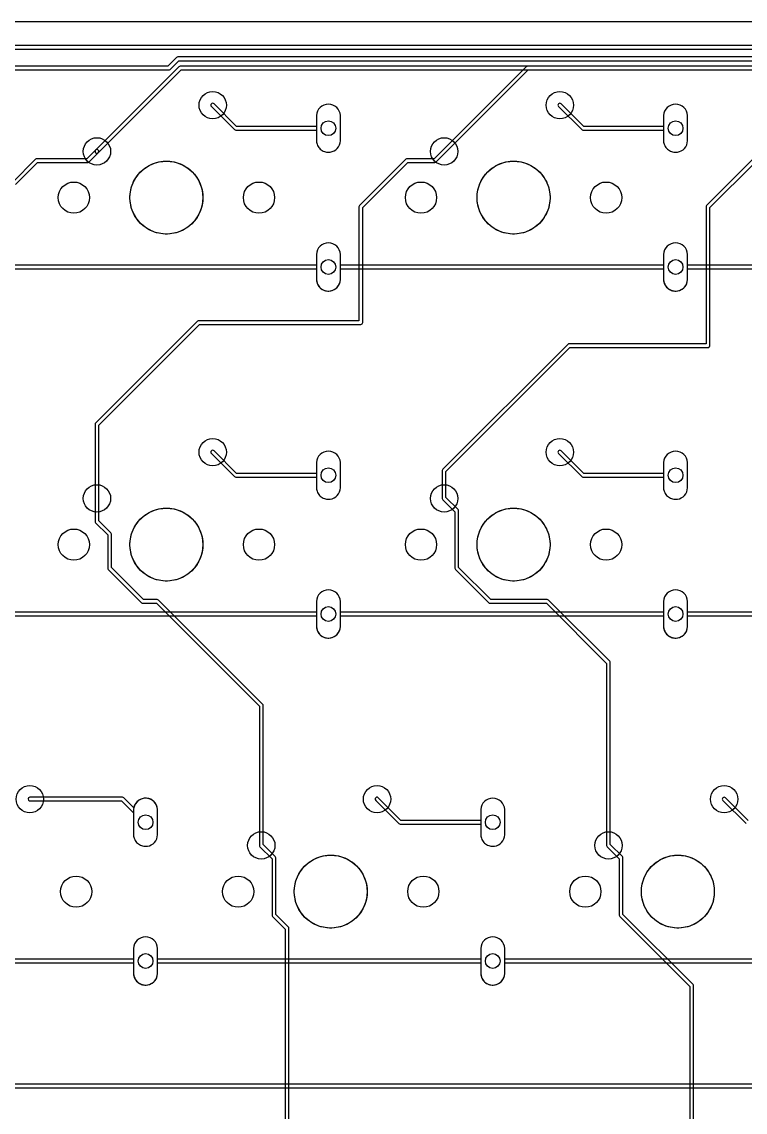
# Model space of a CAD drawing. Header units: millimetres. Extents: x 0 to 364, y 2 to 117.
# Drawn here: x 133.8 to 173.5, y 57 to 116.8 of the extents above; entities that cross this region are included whole.
import ezdxf

# ---------------------------------------------------------------- set-up
doc = ezdxf.new("R2010")
doc.units = ezdxf.units.MM

msp = doc.modelspace()

# ---------------------------------------------------------------- linework, layer by layer
at = {"layer": '16_copper'}
for points in [[(198.586, 114.402), (161.544, 114.402, 0.198912), (161.472, 114.372), (156.422, 109.322), (154.94, 109.322, 0.198912), (154.868, 109.292), (152.328, 106.752, 0.198912), (152.298, 106.68), (152.298, 100.432), (143.51, 100.432, 0.198912), (143.438, 100.402), (137.85, 94.814, 0.198912), (137.82, 94.742), (137.82, 89.408, 0.198912), (137.85, 89.336), (138.513, 88.674), (138.513, 86.847, 0.198912), (138.542, 86.775), (140.369, 84.948, 0.198912), (140.441, 84.919), (141.182, 84.919), (146.837, 79.263), (146.837, 71.628, 0.198912), (146.867, 71.556), (147.53, 70.894), (147.53, 67.797, 0.198912), (147.559, 67.725), (148.252, 67.032), (148.252, 55.735, 0.198912)], [(148.455, 55.777), (148.455, 67.074, 0.198912), (148.426, 67.146), (147.733, 67.839), (147.733, 70.936, 0.198912), (147.703, 71.008), (147.041, 71.67), (147.041, 79.305, 0.198912), (147.011, 79.377), (141.296, 85.092, 0.198912), (141.224, 85.122), (140.483, 85.122), (138.716, 86.889), (138.716, 88.716, 0.198912), (138.686, 88.788), (138.024, 89.45), (138.024, 94.7), (143.552, 100.228), (152.4, 100.228, 0.414214), (152.502, 100.33), (152.502, 106.638), (154.982, 109.118), (156.464, 109.118, 0.198912), (156.536, 109.148), (161.586, 114.198), (198.628, 114.198, 0.198912)], [(133.452, 107.908), (134.662, 109.118), (137.414, 109.118, 0.198912), (137.486, 109.148), (137.994, 109.656, 1), (137.85, 109.8), (137.372, 109.322), (134.62, 109.322, 0.198912), (134.548, 109.292), (133.278, 108.022, 0.198912)], [(173.918, 109.292), (171.378, 106.752, 0.198912), (171.348, 106.68), (171.348, 99.162), (163.83, 99.162, 0.198912), (163.758, 99.132), (156.9, 92.274, 0.198912), (156.87, 92.202), (156.87, 90.678, 0.198912), (156.9, 90.606), (157.563, 89.944), (157.563, 86.847, 0.198912), (157.592, 86.775), (159.419, 84.948, 0.198912), (159.491, 84.919), (162.588, 84.919), (165.887, 81.619), (165.887, 71.628, 0.198912), (165.917, 71.556), (166.58, 70.894), (166.58, 67.797, 0.198912), (166.609, 67.725), (170.459, 63.875), (170.459, 52.578, 0.198912)], [(170.663, 52.62), (170.663, 63.917, 0.198912), (170.633, 63.989), (166.783, 67.839), (166.783, 70.936, 0.198912), (166.753, 71.008), (166.091, 71.67), (166.091, 81.661, 0.198912), (166.061, 81.733), (162.702, 85.092, 0.198912), (162.63, 85.122), (159.533, 85.122), (157.766, 86.889), (157.766, 89.986, 0.198912), (157.736, 90.058), (157.074, 90.72), (157.074, 92.16), (163.872, 98.958), (171.45, 98.958, 0.414214), (171.552, 99.06), (171.552, 106.638), (174.032, 109.118)]]:
    msp.add_lwpolyline(points, format="xyb", dxfattribs=at)
for points in [[(150.719, 109.684, 0.357805), (151.282, 110.305), (151.282, 111.691, 0.952079), (149.962, 111.691), (149.962, 110.305), (149.968, 110.241), (149.981, 110.177), (149.999, 110.115), (150.024, 110.055), (150.055, 109.998), (150.091, 109.944), (150.132, 109.894), (150.178, 109.848), (150.228, 109.807), (150.282, 109.77), (150.339, 109.74), (150.399, 109.715), (150.461, 109.696), (150.525, 109.684), (150.59, 109.677), (150.654, 109.677)], [(169.769, 109.684, 0.357805), (170.332, 110.305), (170.332, 111.691, 0.952079), (169.012, 111.691), (169.012, 110.305), (169.018, 110.241), (169.031, 110.177), (169.049, 110.115), (169.074, 110.055), (169.105, 109.998), (169.141, 109.944), (169.182, 109.894), (169.228, 109.848), (169.278, 109.807), (169.332, 109.77), (169.389, 109.74), (169.449, 109.715), (169.511, 109.696), (169.575, 109.684), (169.64, 109.677), (169.704, 109.677)], [(150.719, 102.064, 0.357805), (151.282, 102.685), (151.282, 104.071, 0.952079), (149.962, 104.071), (149.962, 102.685), (149.968, 102.621), (149.981, 102.557), (149.999, 102.495), (150.024, 102.435), (150.055, 102.378), (150.091, 102.324), (150.132, 102.274), (150.178, 102.228), (150.228, 102.187), (150.282, 102.15), (150.339, 102.12), (150.399, 102.095), (150.461, 102.076), (150.525, 102.064), (150.59, 102.057), (150.654, 102.057)], [(169.769, 102.064, 0.357805), (170.332, 102.685), (170.332, 104.071, 0.952079), (169.012, 104.071), (169.012, 102.685), (169.018, 102.621), (169.031, 102.557), (169.049, 102.495), (169.074, 102.435), (169.105, 102.378), (169.141, 102.324), (169.182, 102.274), (169.228, 102.228), (169.278, 102.187), (169.332, 102.15), (169.389, 102.12), (169.449, 102.095), (169.511, 102.076), (169.575, 102.064), (169.64, 102.057), (169.704, 102.057)], [(150.719, 90.634, 0.357805), (151.282, 91.255), (151.282, 92.641, 0.952079), (149.962, 92.641), (149.962, 91.255), (149.968, 91.191), (149.981, 91.127), (149.999, 91.065), (150.024, 91.005), (150.055, 90.948), (150.091, 90.894), (150.132, 90.844), (150.178, 90.798), (150.228, 90.757), (150.282, 90.72), (150.339, 90.69), (150.399, 90.665), (150.461, 90.646), (150.525, 90.634), (150.59, 90.627), (150.654, 90.627)], [(169.769, 90.634, 0.357805), (170.332, 91.255), (170.332, 92.641, 0.952079), (169.012, 92.641), (169.012, 91.255), (169.018, 91.191), (169.031, 91.127), (169.049, 91.065), (169.074, 91.005), (169.105, 90.948), (169.141, 90.894), (169.182, 90.844), (169.228, 90.798), (169.278, 90.757), (169.332, 90.72), (169.389, 90.69), (169.449, 90.665), (169.511, 90.646), (169.575, 90.634), (169.64, 90.627), (169.704, 90.627)], [(150.719, 83.014, 0.357805), (151.282, 83.635), (151.282, 85.021, 0.952079), (149.962, 85.021), (149.962, 83.635), (149.968, 83.571), (149.981, 83.507), (149.999, 83.445), (150.024, 83.385), (150.055, 83.328), (150.091, 83.274), (150.132, 83.224), (150.178, 83.178), (150.228, 83.137), (150.282, 83.1), (150.339, 83.07), (150.399, 83.045), (150.461, 83.026), (150.525, 83.014), (150.59, 83.007), (150.654, 83.007)], [(169.769, 83.014, 0.357805), (170.332, 83.635), (170.332, 85.021, 0.952079), (169.012, 85.021), (169.012, 83.635), (169.018, 83.571), (169.031, 83.507), (169.049, 83.445), (169.074, 83.385), (169.105, 83.328), (169.141, 83.274), (169.182, 83.224), (169.228, 83.178), (169.278, 83.137), (169.332, 83.1), (169.389, 83.07), (169.449, 83.045), (169.511, 83.026), (169.575, 83.014), (169.64, 83.007), (169.704, 83.007)], [(140.686, 71.584, 0.357805), (141.249, 72.205), (141.249, 73.591, 0.952079), (139.929, 73.591), (139.929, 72.205), (139.935, 72.141), (139.948, 72.077), (139.966, 72.015), (139.991, 71.955), (140.022, 71.898), (140.058, 71.844), (140.099, 71.794), (140.145, 71.748), (140.195, 71.707), (140.249, 71.67), (140.306, 71.64), (140.366, 71.615), (140.428, 71.596), (140.492, 71.584), (140.557, 71.577), (140.621, 71.577)], [(159.736, 71.584, 0.357805), (160.299, 72.205), (160.299, 73.591, 0.952079), (158.979, 73.591), (158.979, 72.205), (158.985, 72.141), (158.998, 72.077), (159.016, 72.015), (159.041, 71.955), (159.072, 71.898), (159.108, 71.844), (159.149, 71.794), (159.195, 71.748), (159.245, 71.707), (159.299, 71.67), (159.356, 71.64), (159.416, 71.615), (159.478, 71.596), (159.542, 71.584), (159.607, 71.577), (159.671, 71.577)], [(140.686, 63.964, 0.357805), (141.249, 64.585), (141.249, 65.971, 0.952079), (139.929, 65.971), (139.929, 64.585), (139.935, 64.521), (139.948, 64.457), (139.966, 64.395), (139.991, 64.335), (140.022, 64.278), (140.058, 64.224), (140.099, 64.174), (140.145, 64.128), (140.195, 64.087), (140.249, 64.05), (140.306, 64.02), (140.366, 63.995), (140.428, 63.976), (140.492, 63.964), (140.557, 63.957), (140.621, 63.957)], [(159.736, 63.964, 0.357805), (160.299, 64.585), (160.299, 65.971, 0.952079), (158.979, 65.971), (158.979, 64.585), (158.985, 64.521), (158.998, 64.457), (159.016, 64.395), (159.041, 64.335), (159.072, 64.278), (159.108, 64.224), (159.149, 64.174), (159.195, 64.128), (159.245, 64.087), (159.299, 64.05), (159.356, 64.02), (159.416, 63.995), (159.478, 63.976), (159.542, 63.964), (159.607, 63.957), (159.671, 63.957)]]:
    msp.add_lwpolyline(points, format="xyb", close=True, dxfattribs=at)
at = {"layer": '1_copper'}
for points in [[(49.445, 115.341), (287.105, 115.341), (293.27, 109.176), (293.27, 108.245), (293.049, 108.025, 0.965003), (292.651, 107.381), (292.694, 107.356, 0.739411), (293.191, 107.883), (293.441, 108.133, 0.198912), (293.47, 108.204), (293.47, 109.204, 0.239834), (293.442, 109.292), (287.219, 115.515, 0.198912), (287.147, 115.545), (49.403, 115.545, 0.198912)], [(283.718, 114.91), (142.367, 114.91, 0.198912), (142.295, 114.88), (141.817, 114.402), (123.444, 114.402, 0.198912)], [(123.486, 114.198), (141.859, 114.198, 0.198912), (141.931, 114.228), (142.409, 114.706), (283.676, 114.706)], [(283.21, 114.402), (142.494, 114.402, 0.198912), (142.422, 114.372), (137.85, 109.8, 1), (137.994, 109.656), (142.536, 114.198), (283.168, 114.198)], [(188.062, 103.48), (170.332, 103.48), (170.332, 104.071, 0.952079), (169.012, 104.071), (169.012, 103.48), (151.282, 103.48), (151.282, 104.071, 0.952079), (149.962, 104.071), (149.962, 103.48), (132.232, 103.48)], [(132.232, 103.276), (149.962, 103.276), (149.962, 102.685, 0.952079), (151.282, 102.685), (151.282, 103.276), (169.012, 103.276), (169.012, 102.685, 0.952079), (170.332, 102.685), (170.332, 103.276), (188.062, 103.276)], [(188.062, 84.43), (170.332, 84.43), (170.332, 85.021, 0.952079), (169.012, 85.021), (169.012, 84.43), (151.282, 84.43), (151.282, 85.021, 0.952079), (149.962, 85.021), (149.962, 84.43), (132.232, 84.43)], [(132.232, 84.226), (149.962, 84.226), (149.962, 83.635, 0.952079), (151.282, 83.635), (151.282, 84.226), (169.012, 84.226), (169.012, 83.635, 0.952079), (170.332, 83.635), (170.332, 84.226), (188.062, 84.226)], [(43.095, 58.318), (247.746, 58.318, 0.198912), (247.818, 58.348), (249.048, 59.579), (294.013, 59.579, 0.198912), (294.084, 59.609), (303.602, 69.126, 0.198912), (303.632, 69.198), (303.632, 81.788, 0.198912), (303.602, 81.86), (302.078, 83.384, 1), (301.934, 83.24), (303.428, 81.746), (303.428, 69.24), (293.97, 59.782), (249.006, 59.782, 0.198912), (248.935, 59.752), (247.704, 58.522), (43.053, 58.522, 0.198912)], [(173.651, 73), (172.411, 74.24, 1), (172.267, 74.096), (173.537, 72.826, 0.198912)], [(178.029, 65.38), (160.299, 65.38), (160.299, 65.971, 0.952079), (158.979, 65.971), (158.979, 65.38), (141.249, 65.38), (141.249, 65.971, 0.952079), (139.929, 65.971), (139.929, 65.38), (122.199, 65.38)], [(122.199, 65.176), (139.929, 65.176), (139.929, 64.585, 0.952079), (141.249, 64.585), (141.249, 65.176), (158.979, 65.176), (158.979, 64.585, 0.952079), (160.299, 64.585), (160.299, 65.176), (178.029, 65.176)]]:
    msp.add_lwpolyline(points, format="xyb", dxfattribs=at)
for points in [[(150.719, 109.684, 0.357805), (151.282, 110.305), (151.282, 111.691, 0.952079), (149.962, 111.691), (149.962, 111.1), (145.584, 111.1), (144.344, 112.34, 1), (144.2, 112.196), (145.47, 110.926, 0.198912), (145.542, 110.896), (149.962, 110.896), (149.962, 110.305), (149.968, 110.241), (149.981, 110.177), (149.999, 110.115), (150.024, 110.055), (150.055, 109.998), (150.091, 109.944), (150.132, 109.894), (150.178, 109.848), (150.228, 109.807), (150.282, 109.77), (150.339, 109.74), (150.399, 109.715), (150.461, 109.696), (150.525, 109.684), (150.59, 109.677), (150.654, 109.677)], [(169.769, 109.684, 0.357805), (170.332, 110.305), (170.332, 111.691, 0.952079), (169.012, 111.691), (169.012, 111.1), (164.634, 111.1), (163.394, 112.34, 1), (163.25, 112.196), (164.52, 110.926, 0.198912), (164.592, 110.896), (169.012, 110.896), (169.012, 110.305), (169.018, 110.241), (169.031, 110.177), (169.049, 110.115), (169.074, 110.055), (169.105, 109.998), (169.141, 109.944), (169.182, 109.894), (169.228, 109.848), (169.278, 109.807), (169.332, 109.77), (169.389, 109.74), (169.449, 109.715), (169.511, 109.696), (169.575, 109.684), (169.64, 109.677), (169.704, 109.677)], [(150.719, 90.634, 0.357805), (151.282, 91.255), (151.282, 92.641, 0.952079), (149.962, 92.641), (149.962, 92.05), (145.584, 92.05), (144.344, 93.29, 1), (144.2, 93.146), (145.47, 91.876, 0.198912), (145.542, 91.846), (149.962, 91.846), (149.962, 91.255), (149.968, 91.191), (149.981, 91.127), (149.999, 91.065), (150.024, 91.005), (150.055, 90.948), (150.091, 90.894), (150.132, 90.844), (150.178, 90.798), (150.228, 90.757), (150.282, 90.72), (150.339, 90.69), (150.399, 90.665), (150.461, 90.646), (150.525, 90.634), (150.59, 90.627), (150.654, 90.627)], [(169.769, 90.634, 0.357805), (170.332, 91.255), (170.332, 92.641, 0.952079), (169.012, 92.641), (169.012, 92.05), (164.634, 92.05), (163.394, 93.29, 1), (163.25, 93.146), (164.52, 91.876, 0.198912), (164.592, 91.846), (169.012, 91.846), (169.012, 91.255), (169.018, 91.191), (169.031, 91.127), (169.049, 91.065), (169.074, 91.005), (169.105, 90.948), (169.141, 90.894), (169.182, 90.844), (169.228, 90.798), (169.278, 90.757), (169.332, 90.72), (169.389, 90.69), (169.449, 90.665), (169.511, 90.646), (169.575, 90.634), (169.64, 90.627), (169.704, 90.627)], [(140.686, 71.584, 0.357805), (141.249, 72.205), (141.249, 73.591, 0.883004), (139.942, 73.689), (139.391, 74.24, 0.198912), (139.319, 74.27), (134.239, 74.27, 0.921463), (134.222, 74.068), (134.239, 74.066), (139.277, 74.066), (139.929, 73.415), (139.929, 72.205), (139.935, 72.141), (139.948, 72.077), (139.966, 72.015), (139.991, 71.955), (140.022, 71.898), (140.058, 71.844), (140.099, 71.794), (140.145, 71.748), (140.195, 71.707), (140.249, 71.67), (140.306, 71.64), (140.366, 71.615), (140.428, 71.596), (140.492, 71.584), (140.557, 71.577), (140.621, 71.577)], [(159.736, 71.584, 0.357805), (160.299, 72.205), (160.299, 73.591, 0.952079), (158.979, 73.591), (158.979, 73), (154.601, 73), (153.361, 74.24, 1), (153.217, 74.096), (154.487, 72.826, 0.198912), (154.559, 72.796), (158.979, 72.796), (158.979, 72.205), (158.985, 72.141), (158.998, 72.077), (159.016, 72.015), (159.041, 71.955), (159.072, 71.898), (159.108, 71.844), (159.149, 71.794), (159.195, 71.748), (159.245, 71.707), (159.299, 71.67), (159.356, 71.64), (159.416, 71.615), (159.478, 71.596), (159.542, 71.584), (159.607, 71.577), (159.671, 71.577)]]:
    msp.add_lwpolyline(points, format="xyb", close=True, dxfattribs=at)
at = {"layer": 'drills_NPTH'}
for centre in [(141.732, 107.188), (160.782, 107.188), (141.732, 88.138), (160.782, 88.138), (150.749, 69.088), (169.799, 69.088)]:
    msp.add_circle(centre, 2, dxfattribs=at)
at = {"layer": 'drills_PTH'}
for centre, radius in [((144.272, 112.268), 0.75), ((163.322, 112.268), 0.75), ((150.622, 110.998), 0.406), ((169.672, 110.998), 0.406), ((137.922, 109.728), 0.75), ((156.972, 109.728), 0.75), ((136.652, 107.188), 0.857), ((146.812, 107.188), 0.857), ((155.702, 107.188), 0.857), ((165.862, 107.188), 0.857), ((150.622, 103.378), 0.406), ((169.672, 103.378), 0.406), ((144.272, 93.218), 0.75), ((163.322, 93.218), 0.75), ((150.622, 91.948), 0.406), ((169.672, 91.948), 0.406), ((137.922, 90.678), 0.75), ((156.972, 90.678), 0.75), ((136.652, 88.138), 0.857), ((146.812, 88.138), 0.857), ((155.702, 88.138), 0.857), ((165.862, 88.138), 0.857), ((150.622, 84.328), 0.406), ((169.672, 84.328), 0.406), ((134.239, 74.168), 0.75), ((153.289, 74.168), 0.75), ((172.339, 74.168), 0.75), ((140.589, 72.898), 0.406), ((159.639, 72.898), 0.406), ((146.939, 71.628), 0.75), ((165.989, 71.628), 0.75), ((136.779, 69.088), 0.857), ((145.669, 69.088), 0.857), ((155.829, 69.088), 0.857), ((164.719, 69.088), 0.857), ((140.589, 65.278), 0.406), ((159.639, 65.278), 0.406)]:
    msp.add_circle(centre, radius, dxfattribs=at)
at = {"layer": 'holes'}
for points in [[(143.732, 107.128), (143.725, 107.007), (143.71, 106.887), (143.689, 106.768), (143.66, 106.651), (143.624, 106.535), (143.581, 106.422), (143.531, 106.312), (143.475, 106.205), (143.412, 106.101), (143.344, 106.002), (143.269, 105.907), (143.189, 105.816), (143.104, 105.731), (143.013, 105.651), (142.918, 105.576), (142.819, 105.508), (142.715, 105.445), (142.608, 105.389), (142.498, 105.339), (142.385, 105.296), (142.269, 105.26), (142.152, 105.231), (142.033, 105.21), (141.913, 105.195), (141.792, 105.188), (141.672, 105.188), (141.551, 105.195), (141.431, 105.21), (141.312, 105.231), (141.195, 105.26), (141.079, 105.296), (140.966, 105.339), (140.856, 105.389), (140.749, 105.445), (140.645, 105.508), (140.546, 105.576), (140.451, 105.651), (140.36, 105.731), (140.275, 105.816), (140.195, 105.907), (140.12, 106.002), (140.052, 106.101), (139.989, 106.205), (139.933, 106.312), (139.883, 106.422), (139.84, 106.535), (139.804, 106.651), (139.775, 106.768), (139.754, 106.887), (139.739, 107.007), (139.732, 107.128), (139.732, 107.248), (139.739, 107.369), (139.754, 107.489), (139.775, 107.608), (139.804, 107.725), (139.84, 107.841), (139.883, 107.954), (139.933, 108.064), (139.989, 108.171), (140.052, 108.275), (140.12, 108.374), (140.195, 108.469), (140.275, 108.56), (140.36, 108.645), (140.451, 108.725), (140.546, 108.8), (140.645, 108.868), (140.749, 108.931), (140.856, 108.987), (140.966, 109.037), (141.079, 109.08), (141.195, 109.116), (141.312, 109.145), (141.431, 109.166), (141.551, 109.181), (141.672, 109.188), (141.792, 109.188), (141.913, 109.181), (142.033, 109.166), (142.152, 109.145), (142.269, 109.116), (142.385, 109.08), (142.498, 109.037), (142.608, 108.987), (142.715, 108.931), (142.819, 108.868), (142.918, 108.8), (143.013, 108.725), (143.104, 108.645), (143.189, 108.56), (143.269, 108.469), (143.344, 108.374), (143.412, 108.275), (143.475, 108.171), (143.531, 108.064), (143.581, 107.954), (143.624, 107.841), (143.66, 107.725), (143.689, 107.608), (143.71, 107.489), (143.725, 107.369), (143.732, 107.248), (143.732, 107.128)], [(162.782, 107.128), (162.775, 107.007), (162.76, 106.887), (162.739, 106.768), (162.71, 106.651), (162.674, 106.535), (162.631, 106.422), (162.581, 106.312), (162.525, 106.205), (162.462, 106.101), (162.394, 106.002), (162.319, 105.907), (162.239, 105.816), (162.154, 105.731), (162.063, 105.651), (161.968, 105.576), (161.869, 105.508), (161.765, 105.445), (161.658, 105.389), (161.548, 105.339), (161.435, 105.296), (161.319, 105.26), (161.202, 105.231), (161.083, 105.21), (160.963, 105.195), (160.842, 105.188), (160.722, 105.188), (160.601, 105.195), (160.481, 105.21), (160.362, 105.231), (160.245, 105.26), (160.129, 105.296), (160.016, 105.339), (159.906, 105.389), (159.799, 105.445), (159.695, 105.508), (159.596, 105.576), (159.501, 105.651), (159.41, 105.731), (159.325, 105.816), (159.245, 105.907), (159.17, 106.002), (159.102, 106.101), (159.039, 106.205), (158.983, 106.312), (158.933, 106.422), (158.89, 106.535), (158.854, 106.651), (158.825, 106.768), (158.804, 106.887), (158.789, 107.007), (158.782, 107.128), (158.782, 107.248), (158.789, 107.369), (158.804, 107.489), (158.825, 107.608), (158.854, 107.725), (158.89, 107.841), (158.933, 107.954), (158.983, 108.064), (159.039, 108.171), (159.102, 108.275), (159.17, 108.374), (159.245, 108.469), (159.325, 108.56), (159.41, 108.645), (159.501, 108.725), (159.596, 108.8), (159.695, 108.868), (159.799, 108.931), (159.906, 108.987), (160.016, 109.037), (160.129, 109.08), (160.245, 109.116), (160.362, 109.145), (160.481, 109.166), (160.601, 109.181), (160.722, 109.188), (160.842, 109.188), (160.963, 109.181), (161.083, 109.166), (161.202, 109.145), (161.319, 109.116), (161.435, 109.08), (161.548, 109.037), (161.658, 108.987), (161.765, 108.931), (161.869, 108.868), (161.968, 108.8), (162.063, 108.725), (162.154, 108.645), (162.239, 108.56), (162.319, 108.469), (162.394, 108.374), (162.462, 108.275), (162.525, 108.171), (162.581, 108.064), (162.631, 107.954), (162.674, 107.841), (162.71, 107.725), (162.739, 107.608), (162.76, 107.489), (162.775, 107.369), (162.782, 107.248), (162.782, 107.128)], [(143.732, 88.078), (143.725, 87.957), (143.71, 87.837), (143.689, 87.718), (143.66, 87.601), (143.624, 87.485), (143.581, 87.372), (143.531, 87.262), (143.475, 87.155), (143.412, 87.051), (143.344, 86.952), (143.269, 86.857), (143.189, 86.766), (143.104, 86.681), (143.013, 86.601), (142.918, 86.526), (142.819, 86.458), (142.715, 86.395), (142.608, 86.339), (142.498, 86.289), (142.385, 86.246), (142.269, 86.21), (142.152, 86.181), (142.033, 86.16), (141.913, 86.145), (141.792, 86.138), (141.672, 86.138), (141.551, 86.145), (141.431, 86.16), (141.312, 86.181), (141.195, 86.21), (141.079, 86.246), (140.966, 86.289), (140.856, 86.339), (140.749, 86.395), (140.645, 86.458), (140.546, 86.526), (140.451, 86.601), (140.36, 86.681), (140.275, 86.766), (140.195, 86.857), (140.12, 86.952), (140.052, 87.051), (139.989, 87.155), (139.933, 87.262), (139.883, 87.372), (139.84, 87.485), (139.804, 87.601), (139.775, 87.718), (139.754, 87.837), (139.739, 87.957), (139.732, 88.078), (139.732, 88.198), (139.739, 88.319), (139.754, 88.439), (139.775, 88.558), (139.804, 88.675), (139.84, 88.791), (139.883, 88.904), (139.933, 89.014), (139.989, 89.121), (140.052, 89.225), (140.12, 89.324), (140.195, 89.419), (140.275, 89.51), (140.36, 89.595), (140.451, 89.675), (140.546, 89.75), (140.645, 89.818), (140.749, 89.881), (140.856, 89.937), (140.966, 89.987), (141.079, 90.03), (141.195, 90.066), (141.312, 90.095), (141.431, 90.116), (141.551, 90.131), (141.672, 90.138), (141.792, 90.138), (141.913, 90.131), (142.033, 90.116), (142.152, 90.095), (142.269, 90.066), (142.385, 90.03), (142.498, 89.987), (142.608, 89.937), (142.715, 89.881), (142.819, 89.818), (142.918, 89.75), (143.013, 89.675), (143.104, 89.595), (143.189, 89.51), (143.269, 89.419), (143.344, 89.324), (143.412, 89.225), (143.475, 89.121), (143.531, 89.014), (143.581, 88.904), (143.624, 88.791), (143.66, 88.675), (143.689, 88.558), (143.71, 88.439), (143.725, 88.319), (143.732, 88.198), (143.732, 88.078)], [(162.782, 88.078), (162.775, 87.957), (162.76, 87.837), (162.739, 87.718), (162.71, 87.601), (162.674, 87.485), (162.631, 87.372), (162.581, 87.262), (162.525, 87.155), (162.462, 87.051), (162.394, 86.952), (162.319, 86.857), (162.239, 86.766), (162.154, 86.681), (162.063, 86.601), (161.968, 86.526), (161.869, 86.458), (161.765, 86.395), (161.658, 86.339), (161.548, 86.289), (161.435, 86.246), (161.319, 86.21), (161.202, 86.181), (161.083, 86.16), (160.963, 86.145), (160.842, 86.138), (160.722, 86.138), (160.601, 86.145), (160.481, 86.16), (160.362, 86.181), (160.245, 86.21), (160.129, 86.246), (160.016, 86.289), (159.906, 86.339), (159.799, 86.395), (159.695, 86.458), (159.596, 86.526), (159.501, 86.601), (159.41, 86.681), (159.325, 86.766), (159.245, 86.857), (159.17, 86.952), (159.102, 87.051), (159.039, 87.155), (158.983, 87.262), (158.933, 87.372), (158.89, 87.485), (158.854, 87.601), (158.825, 87.718), (158.804, 87.837), (158.789, 87.957), (158.782, 88.078), (158.782, 88.198), (158.789, 88.319), (158.804, 88.439), (158.825, 88.558), (158.854, 88.675), (158.89, 88.791), (158.933, 88.904), (158.983, 89.014), (159.039, 89.121), (159.102, 89.225), (159.17, 89.324), (159.245, 89.419), (159.325, 89.51), (159.41, 89.595), (159.501, 89.675), (159.596, 89.75), (159.695, 89.818), (159.799, 89.881), (159.906, 89.937), (160.016, 89.987), (160.129, 90.03), (160.245, 90.066), (160.362, 90.095), (160.481, 90.116), (160.601, 90.131), (160.722, 90.138), (160.842, 90.138), (160.963, 90.131), (161.083, 90.116), (161.202, 90.095), (161.319, 90.066), (161.435, 90.03), (161.548, 89.987), (161.658, 89.937), (161.765, 89.881), (161.869, 89.818), (161.968, 89.75), (162.063, 89.675), (162.154, 89.595), (162.239, 89.51), (162.319, 89.419), (162.394, 89.324), (162.462, 89.225), (162.525, 89.121), (162.581, 89.014), (162.631, 88.904), (162.674, 88.791), (162.71, 88.675), (162.739, 88.558), (162.76, 88.439), (162.775, 88.319), (162.782, 88.198), (162.782, 88.078)], [(152.749, 69.028), (152.742, 68.907), (152.727, 68.787), (152.706, 68.668), (152.677, 68.551), (152.641, 68.435), (152.598, 68.322), (152.548, 68.212), (152.492, 68.105), (152.429, 68.001), (152.361, 67.902), (152.286, 67.807), (152.206, 67.716), (152.121, 67.631), (152.03, 67.551), (151.935, 67.476), (151.836, 67.408), (151.732, 67.345), (151.625, 67.289), (151.515, 67.239), (151.402, 67.196), (151.286, 67.16), (151.169, 67.131), (151.05, 67.11), (150.93, 67.095), (150.809, 67.088), (150.689, 67.088), (150.568, 67.095), (150.448, 67.11), (150.329, 67.131), (150.212, 67.16), (150.096, 67.196), (149.983, 67.239), (149.873, 67.289), (149.766, 67.345), (149.662, 67.408), (149.563, 67.476), (149.468, 67.551), (149.377, 67.631), (149.292, 67.716), (149.212, 67.807), (149.137, 67.902), (149.069, 68.001), (149.006, 68.105), (148.95, 68.212), (148.9, 68.322), (148.857, 68.435), (148.821, 68.551), (148.792, 68.668), (148.771, 68.787), (148.756, 68.907), (148.749, 69.028), (148.749, 69.148), (148.756, 69.269), (148.771, 69.389), (148.792, 69.508), (148.821, 69.625), (148.857, 69.741), (148.9, 69.854), (148.95, 69.964), (149.006, 70.071), (149.069, 70.175), (149.137, 70.274), (149.212, 70.369), (149.292, 70.46), (149.377, 70.545), (149.468, 70.625), (149.563, 70.7), (149.662, 70.768), (149.766, 70.831), (149.873, 70.887), (149.983, 70.937), (150.096, 70.98), (150.212, 71.016), (150.329, 71.045), (150.448, 71.066), (150.568, 71.081), (150.689, 71.088), (150.809, 71.088), (150.93, 71.081), (151.05, 71.066), (151.169, 71.045), (151.286, 71.016), (151.402, 70.98), (151.515, 70.937), (151.625, 70.887), (151.732, 70.831), (151.836, 70.768), (151.935, 70.7), (152.03, 70.625), (152.121, 70.545), (152.206, 70.46), (152.286, 70.369), (152.361, 70.274), (152.429, 70.175), (152.492, 70.071), (152.548, 69.964), (152.598, 69.854), (152.641, 69.741), (152.677, 69.625), (152.706, 69.508), (152.727, 69.389), (152.742, 69.269), (152.749, 69.148), (152.749, 69.028)], [(171.799, 69.028), (171.792, 68.907), (171.777, 68.787), (171.756, 68.668), (171.727, 68.551), (171.691, 68.435), (171.648, 68.322), (171.598, 68.212), (171.542, 68.105), (171.479, 68.001), (171.411, 67.902), (171.336, 67.807), (171.256, 67.716), (171.171, 67.631), (171.08, 67.551), (170.985, 67.476), (170.886, 67.408), (170.782, 67.345), (170.675, 67.289), (170.565, 67.239), (170.452, 67.196), (170.336, 67.16), (170.219, 67.131), (170.1, 67.11), (169.98, 67.095), (169.859, 67.088), (169.739, 67.088), (169.618, 67.095), (169.498, 67.11), (169.379, 67.131), (169.262, 67.16), (169.146, 67.196), (169.033, 67.239), (168.923, 67.289), (168.816, 67.345), (168.712, 67.408), (168.613, 67.476), (168.518, 67.551), (168.427, 67.631), (168.342, 67.716), (168.262, 67.807), (168.187, 67.902), (168.119, 68.001), (168.056, 68.105), (168, 68.212), (167.95, 68.322), (167.907, 68.435), (167.871, 68.551), (167.842, 68.668), (167.821, 68.787), (167.806, 68.907), (167.799, 69.028), (167.799, 69.148), (167.806, 69.269), (167.821, 69.389), (167.842, 69.508), (167.871, 69.625), (167.907, 69.741), (167.95, 69.854), (168, 69.964), (168.056, 70.071), (168.119, 70.175), (168.187, 70.274), (168.262, 70.369), (168.342, 70.46), (168.427, 70.545), (168.518, 70.625), (168.613, 70.7), (168.712, 70.768), (168.816, 70.831), (168.923, 70.887), (169.033, 70.937), (169.146, 70.98), (169.262, 71.016), (169.379, 71.045), (169.498, 71.066), (169.618, 71.081), (169.739, 71.088), (169.859, 71.088), (169.98, 71.081), (170.1, 71.066), (170.219, 71.045), (170.336, 71.016), (170.452, 70.98), (170.565, 70.937), (170.675, 70.887), (170.782, 70.831), (170.886, 70.768), (170.985, 70.7), (171.08, 70.625), (171.171, 70.545), (171.256, 70.46), (171.336, 70.369), (171.411, 70.274), (171.479, 70.175), (171.542, 70.071), (171.598, 69.964), (171.648, 69.854), (171.691, 69.741), (171.727, 69.625), (171.756, 69.508), (171.777, 69.389), (171.792, 69.269), (171.799, 69.148), (171.799, 69.028)]]:
    msp.add_lwpolyline(points, close=True, dxfattribs=at)
at = {"layer": 'outline'}
msp.add_lwpolyline([(361.95, 116.84), (1.27, 116.84)], dxfattribs=at)

doc.saveas('drawing.dxf')
